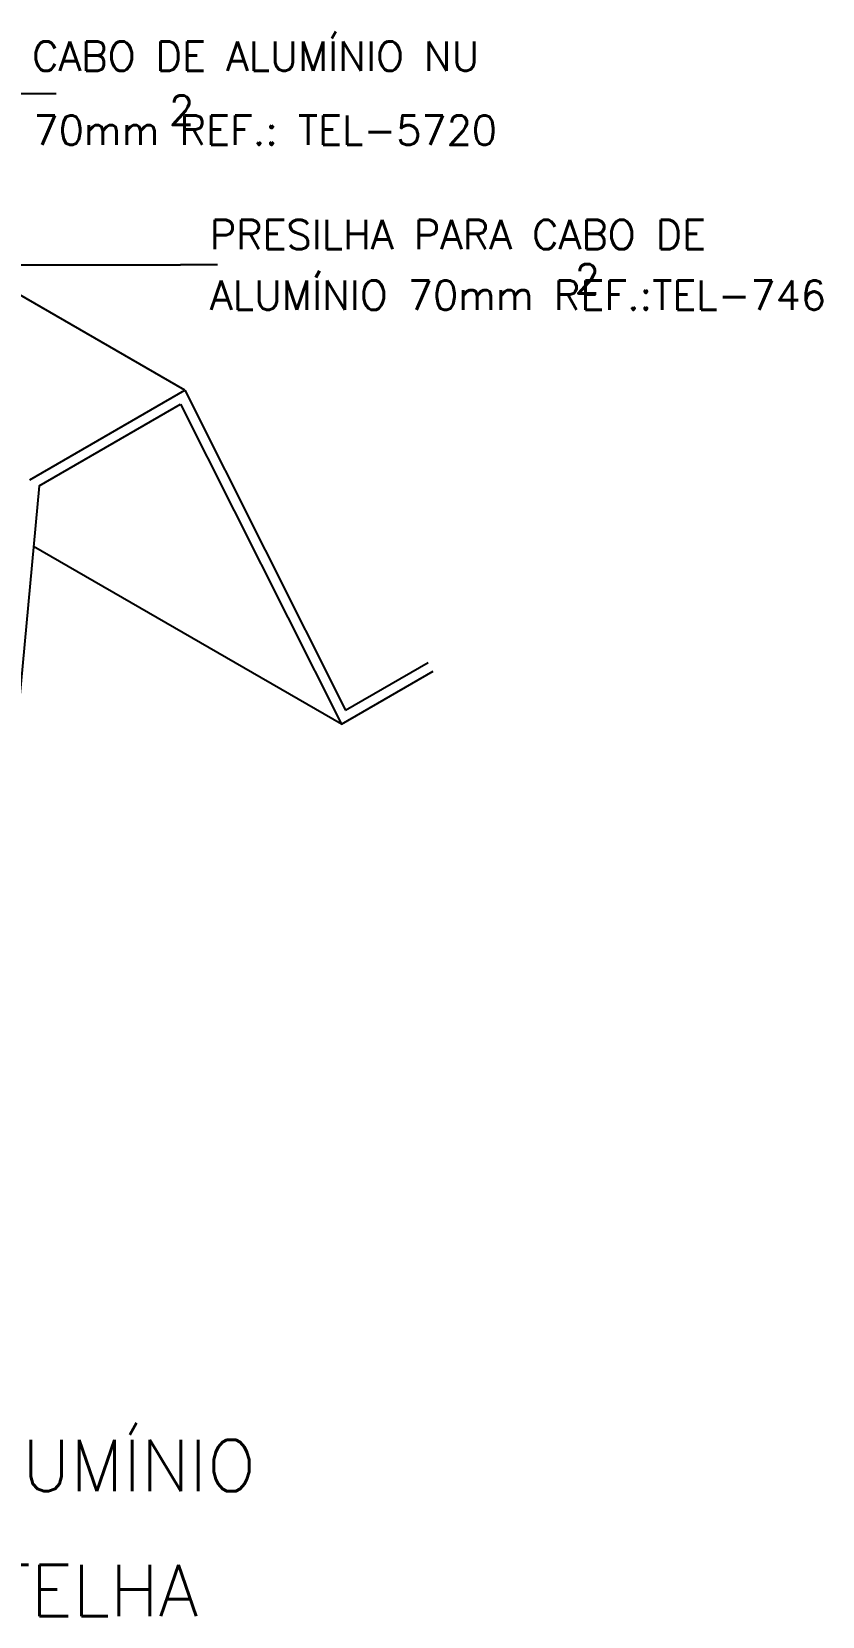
# Model space of a CAD drawing. Header units: millimetres. Extents: x -5857.4 to -5841.3, y -4693.5 to -4681.4.
# Drawn here: x -5846.7 to -5841.32, y -4693.49 to -4682.71 of the extents above; entities that cross this region are included whole.
import ezdxf
from ezdxf.enums import TextEntityAlignment as Align

# ---------------------------------------------------------------- set-up
doc = ezdxf.new("R2010")
doc.units = ezdxf.units.MM
doc.header["$LTSCALE"] = 10
doc.layers.add('Termotécnica', color=7, linetype='Continuous')
doc.styles.add('r140', font='romans.shx')
doc.styles.add('r80', font='romans.shx')

msp = doc.modelspace()

# ---------------------------------------------------------------- linework, layer by layer
at = {"layer": 'Termotécnica', "color": 2}
for p, q in [((-5846.779, -4683.127), (-5846.529, -4683.127)), ((-5847.647, -4684.293), (-5845.682, -4684.294)), ((-5845.432, -4684.294), (-5845.682, -4684.294))]:
    msp.add_line(p, q, dxfattribs=at)
at = {"layer": 'Termotécnica', "color": 3}
for p, q in [((-5845.653, -4685.147), (-5847.535, -4684.06)), ((-5846.708, -4685.756), (-5845.653, -4685.147)), ((-5845.653, -4685.147), (-5844.559, -4687.325)), ((-5846.644, -4685.797), (-5845.682, -4685.242)), ((-5845.682, -4685.242), (-5844.588, -4687.42)), ((-5846.644, -4685.797), (-5846.92, -4688.767)), ((-5844.588, -4687.42), (-5846.682, -4686.211)), ((-5844.588, -4687.42), (-5843.963, -4687.059)), ((-5844.559, -4687.325), (-5843.997, -4687))]:
    msp.add_line(p, q, dxfattribs=at)

# ---------------------------------------------------------------- texts
at = {"layer": 'Termotécnica', "color": 2, "style": 'r80'}
for s, p in [('CABO DE ALUMÍNIO NU ', (-5846.692, -4682.973)), ('2', (-5845.761, -4683.341)), ('70mm REF.: TEL-5720', (-5846.683, -4683.477)), ('PRESILHA PARA CABO DE', (-5845.484, -4684.188)), ('ALUMÍNIO 70mm REF.:TEL-746', (-5845.482, -4684.6)), ('2', (-5843.001, -4684.488))]:
    msp.add_text(s, height=0.2, dxfattribs=at).set_placement(p)
at = {"layer": 'Termotécnica', "color": 5, "style": 'r140'}
for s, p in [(' FIXAÇÃO DO CABO DE ALUMÍNIO', (-5849.004, -4692.747)), ('E TERMINAL AÉREO NA TELHA', (-5849.004, -4693.598))]:
    msp.add_text(s, height=0.35, dxfattribs=at).set_placement(p, align=Align.BOTTOM_CENTER)

doc.saveas('drawing.dxf')
